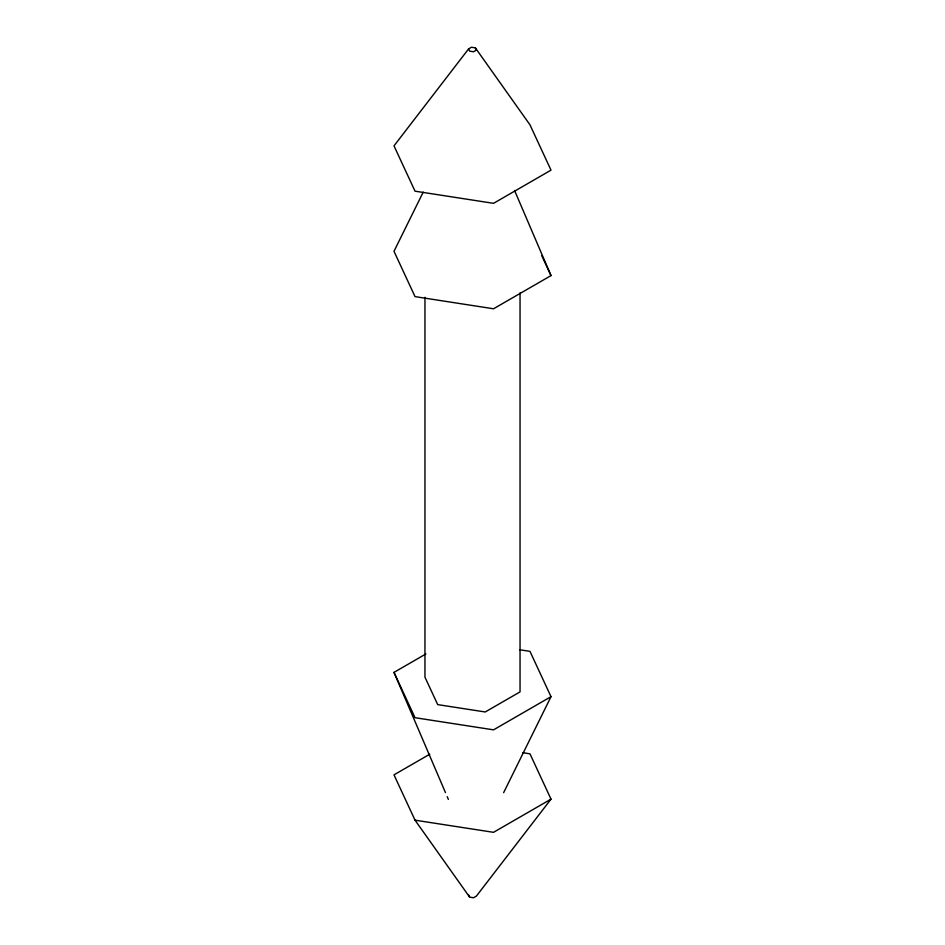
<?xml version="1.0" encoding="UTF-8"?>
<svg xmlns="http://www.w3.org/2000/svg" width="945" height="945" viewBox="0 0 945 945"><rect width="100%" height="100%" fill="white"/><g stroke="black" fill="none" stroke-linecap="round" stroke-linejoin="round"><path stroke-width="1.42" d="M423.195 192.142L393.994 251.311L415.032 296.624L493.538 308.779L551.006 275.597L514.564 190.477M503.638 792.654L551.006 696.666L529.968 651.353L519.785 649.77M468.602 48.892L393.994 145.861L415.032 191.173L493.538 203.329L551.006 170.147L529.968 124.823L475.347 47.852L471.46 47.25L468.602 48.892L469.653 51.148L473.539 51.751L476.398 50.097L475.347 47.852M522.703 752.692L529.968 753.826L551.006 799.139L476.398 896.108L473.539 897.75L469.653 897.148L415.032 820.177L393.994 774.853L429.751 754.216M445.473 792.631L393.994 672.379L425.923 653.952M551.006 696.666L493.538 729.847L415.032 717.704L393.994 672.379M551.006 799.139L493.538 832.321L415.032 820.177M541.721 255.599L551.006 275.597M468.602 894.903L469.653 897.148M447.209 796.682L448.367 799.387M520.045 292.891L520.045 691.882L485.234 711.975L437.7 704.616L424.955 677.175L424.955 297.321"/></g></svg>
